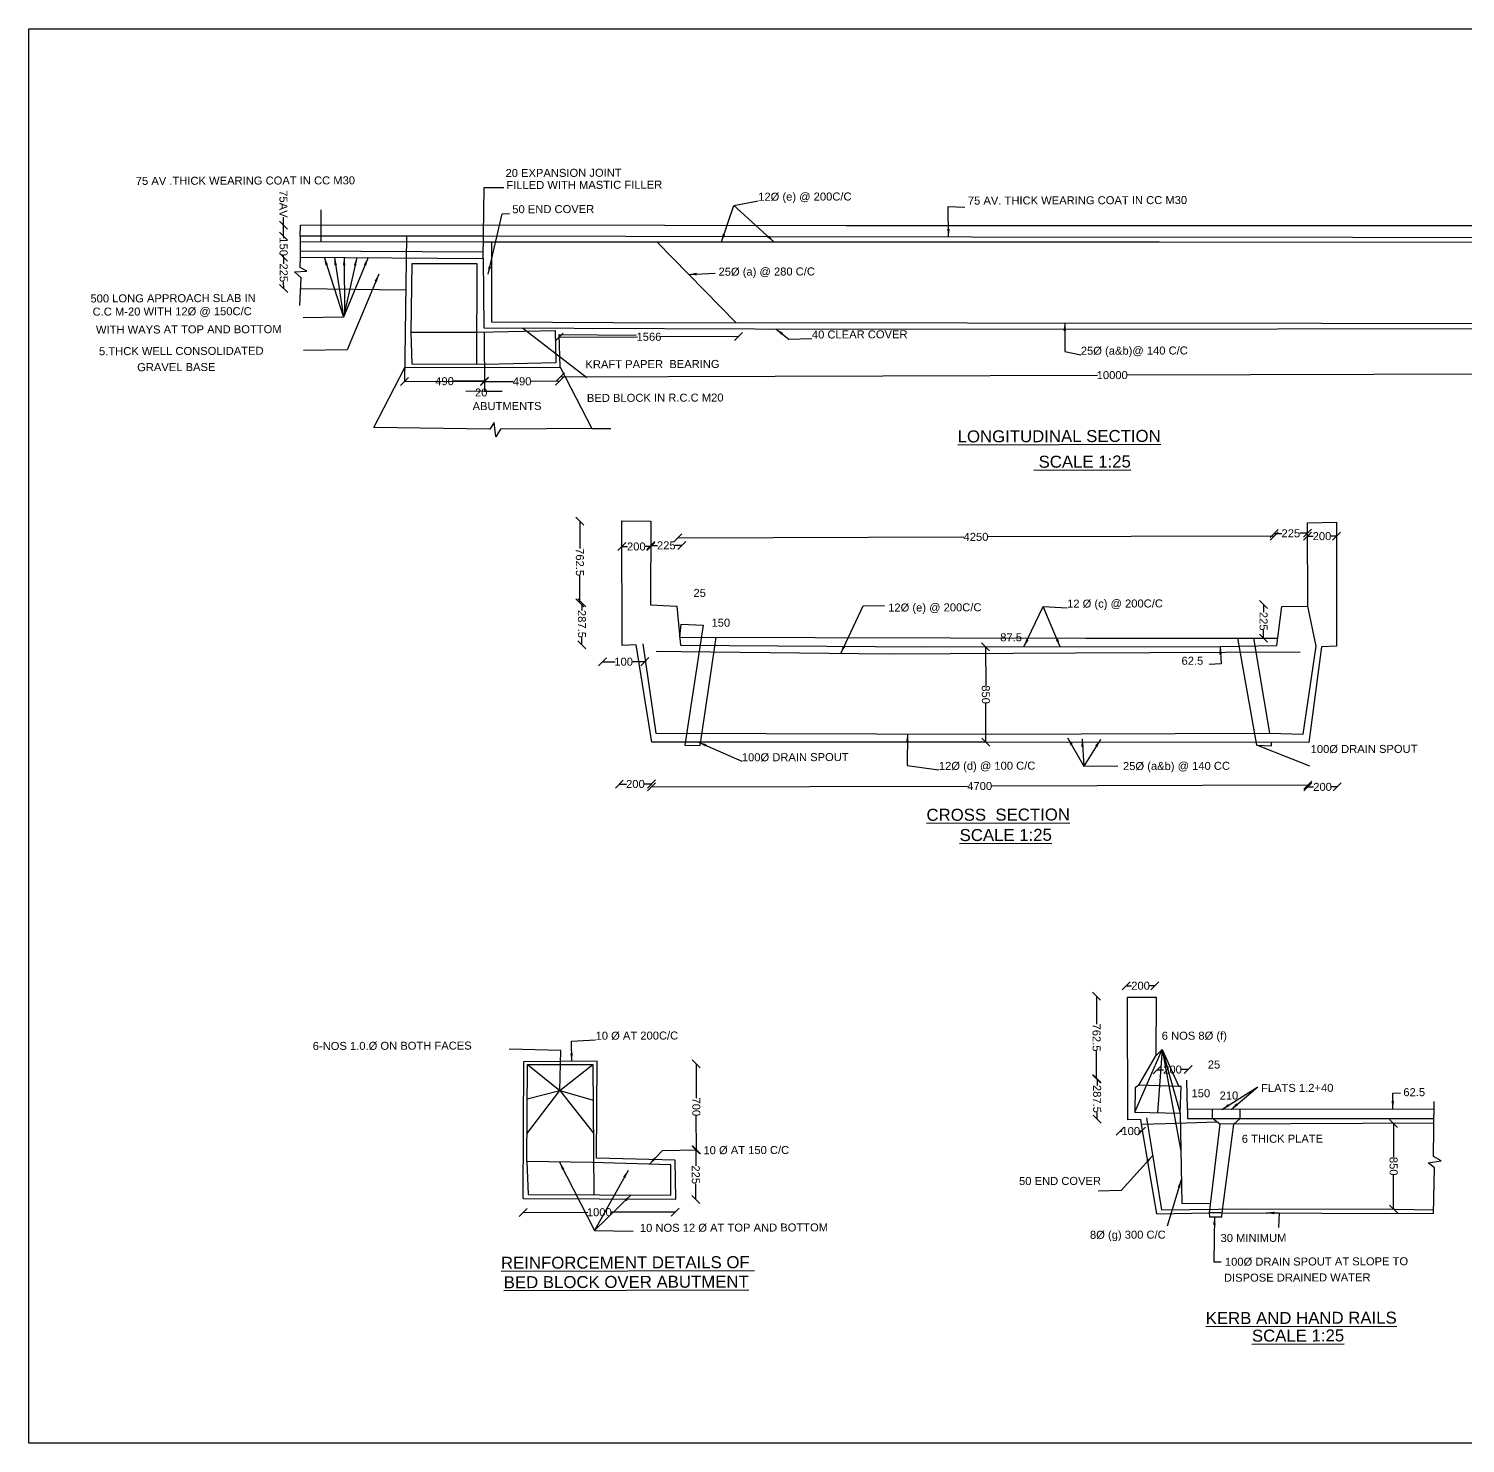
# Model space of a CAD drawing. Header units: millimetres. Extents: x 5124 to 5282771, y 2311 to 19346692.
# Drawn here: x 5267723 to 5276700, y 19337853 to 19346692 of the extents above; entities that cross this region are included whole.
import ezdxf

# ---------------------------------------------------------------- set-up
doc = ezdxf.new("R2010")
doc.units = ezdxf.units.MM
doc.header["$MEASUREMENT"] = 0
for name, color, linetype in [('DIMENSION', 7, 'Continuous'), ('DRAWING', 2, 'Continuous'), ('TEXT', 7, 'Continuous')]:
    doc.layers.add(name, color=color, linetype=linetype)
doc.styles.get("Standard").update_dxf_attribs({"font": 'arial.ttf', "height": 50})
doc.dimstyles.get("Standard").update_dxf_attribs({"dimtxt": 50, "dimasz": 50, "dimexe": 0.18, "dimexo": 0.0625, "dimgap": 0.09, "dimtad": 0, "dimdec": 0, "dimzin": 0, "dimdsep": 46, "dimtxsty": 'Standard', "dimblk": 'OBLIQUE', "dimcen": 0.09, "dimse1": 1, "dimse2": 1, "dimadec": 0, "dimazin": 0, "dimtfac": 1, "dimtdec": 0, "dimtofl": 0, "dimtmove": 0, "dimatfit": 3, "dimfxl": 1, "dimtolj": 1, "dimtzin": 0, "dimarcsym": 0})

# ---------------------------------------------------------------- blocks, each defined once
blk = doc.blocks.new('_Oblique')
at = {"color": 0, "linetype": 'ByBlock', "lineweight": -2}
blk.add_line((-0.5, -0.5), (0.5, 0.5), dxfattribs=at)
blk = doc.blocks.new('*D4')
at = {"layer": 'Defpoints', "color": 0, "transparency": 16777216}
for p in [(5270071.4, 19344488.5), (5270571, 19344491.4), (5270571, 19344490)]:
    blk.add_point(p, dxfattribs=at)
at = {"layer": 'DIMENSION', "color": 0, "lineweight": -2, "transparency": 16777216}
for p, q in [((5270071.4, 19344488.5), (5270264.9, 19344489.1)), ((5270571, 19344490), (5270377.4, 19344489.4))]:
    blk.add_line(p, q, dxfattribs=at)
at = {"layer": 'DIMENSION', "color": 0, "lineweight": -2, "transparency": 16777216, "xscale": 50, "yscale": 50, "zscale": 50}
for p, rotation in [((5270071.4, 19344488.5), 180.1624988447364), ((5270571, 19344490), 0.162498844736451)]:
    blk.add_blockref('_Oblique', p, dxfattribs=dict(at, rotation=rotation))
at = {"layer": 'DIMENSION', "color": 0, "transparency": 16777216, "insert": (5270321.2, 19344489.2), "char_height": 50, "attachment_point": 5, "rotation": 0.1625}
blk.add_mtext('\\A1;490', dxfattribs=at)
blk = doc.blocks.new('*D5')
at = {"layer": 'Defpoints', "color": 0, "transparency": 16777216}
for p in [(5270571, 19344491.4), (5271040.2, 19344507.9), (5271040.3, 19344489)]:
    blk.add_point(p, dxfattribs=at)
at = {"layer": 'DIMENSION', "color": 0, "lineweight": -2, "transparency": 16777216}
for p, q in [((5270571, 19344487.7), (5270749.4, 19344488.2)), ((5271040.3, 19344489), (5270861.9, 19344488.5))]:
    blk.add_line(p, q, dxfattribs=at)
at = {"layer": 'DIMENSION', "color": 0, "lineweight": -2, "transparency": 16777216, "xscale": 50, "yscale": 50, "zscale": 50}
for p, rotation in [((5270571, 19344487.7), 180.1624988447364), ((5271040.3, 19344489), 0.162498844736451)]:
    blk.add_blockref('_Oblique', p, dxfattribs=dict(at, rotation=rotation))
at = {"layer": 'DIMENSION', "color": 0, "transparency": 16777216, "insert": (5270805.7, 19344488.4), "char_height": 50, "attachment_point": 5, "rotation": 0.1625}
blk.add_mtext('\\A1;490', dxfattribs=at)
blk = doc.blocks.new('*D6')
at = {"layer": 'Defpoints', "color": 0, "transparency": 16777216}
for p in [(5271038.2, 19344780.8), (5272158.7, 19344768.4), (5272158.7, 19344768.4)]:
    blk.add_point(p, dxfattribs=at)
at = {"layer": 'DIMENSION', "color": 0, "lineweight": -2, "transparency": 16777216}
for p, q in [((5271038.2, 19344765.3), (5271526.1, 19344766.6)), ((5272158.7, 19344768.4), (5271670.8, 19344767))]:
    blk.add_line(p, q, dxfattribs=at)
at = {"layer": 'DIMENSION', "color": 0, "lineweight": -2, "transparency": 16777216, "xscale": 50, "yscale": 50, "zscale": 50}
for p, rotation in [((5271038.2, 19344765.3), 180.1624988447364), ((5272158.7, 19344768.4), 0.162498844736451)]:
    blk.add_blockref('_Oblique', p, dxfattribs=dict(at, rotation=rotation))
at = {"layer": 'DIMENSION', "color": 0, "transparency": 16777216, "insert": (5271598.4, 19344766.8), "char_height": 50, "attachment_point": 5, "rotation": 0.1625}
blk.add_mtext('\\A1;1566', dxfattribs=at)
blk = doc.blocks.new('*D7')
at = {"layer": 'Defpoints', "color": 0, "transparency": 16777216}
for p in [(5277940.5, 19344537.2), (5271046.2, 19344519.8), (5277940.6, 19344509.6)]:
    blk.add_point(p, dxfattribs=at)
at = {"layer": 'DIMENSION', "color": 0, "lineweight": -2, "transparency": 16777216}
for p, q in [((5271046.2, 19344517.6), (5274401.6, 19344527.1)), ((5277940.5, 19344537.2), (5274585.1, 19344527.6))]:
    blk.add_line(p, q, dxfattribs=at)
at = {"layer": 'DIMENSION', "color": 0, "lineweight": -2, "transparency": 16777216, "xscale": 50, "yscale": 50, "zscale": 50}
for p, rotation in [((5271046.2, 19344517.6), 180.1624988447364), ((5277940.5, 19344537.2), 0.162498844736451)]:
    blk.add_blockref('_Oblique', p, dxfattribs=dict(at, rotation=rotation))
at = {"layer": 'DIMENSION', "color": 0, "transparency": 16777216, "insert": (5274493.4, 19344527.4), "char_height": 50, "attachment_point": 5, "rotation": 0.1625}
blk.add_mtext('\\A1;10000', dxfattribs=at)
blk = doc.blocks.new('*D15')
at = {"layer": 'Defpoints', "color": 0, "transparency": 16777216}
for p in [(5271168.5, 19343614.3), (5271167, 19343104), (5271170, 19343104)]:
    blk.add_point(p, dxfattribs=at)
at = {"layer": 'DIMENSION', "color": 0, "lineweight": -2, "transparency": 16777216}
for p, q in [((5271165.5, 19343614.3), (5271166, 19343443.6)), ((5271167, 19343104), (5271166.5, 19343274.7))]:
    blk.add_line(p, q, dxfattribs=at)
at = {"layer": 'DIMENSION', "color": 0, "lineweight": -2, "transparency": 16777216, "xscale": 50, "yscale": 50, "zscale": 50}
for p, rotation in [((5271165.5, 19343614.3), 90.16249884463191), ((5271167, 19343104), 270.162498844632)]:
    blk.add_blockref('_Oblique', p, dxfattribs=dict(at, rotation=rotation))
at = {"layer": 'DIMENSION', "color": 0, "transparency": 16777216, "insert": (5271166.3, 19343359.1), "char_height": 50, "attachment_point": 5, "rotation": 270.1625}
blk.add_mtext('\\A1;762.5', dxfattribs=at)
blk = doc.blocks.new('*D16')
at = {"layer": 'Defpoints', "color": 0, "transparency": 16777216}
for p in [(5271167, 19343104), (5271167.7, 19342841.4), (5271179.7, 19342841.4)]:
    blk.add_point(p, dxfattribs=at)
at = {"layer": 'DIMENSION', "color": 0, "lineweight": -2, "transparency": 16777216}
for p, q in [((5271178.9, 19343104), (5271179.1, 19343057.8)), ((5271179.7, 19342841.4), (5271179.6, 19342887.7))]:
    blk.add_line(p, q, dxfattribs=at)
at = {"layer": 'DIMENSION', "color": 0, "lineweight": -2, "transparency": 16777216, "xscale": 50, "yscale": 50, "zscale": 50}
for p, rotation in [((5271178.9, 19343104), 90.16249884463191), ((5271179.7, 19342841.4), 270.162498844632)]:
    blk.add_blockref('_Oblique', p, dxfattribs=dict(at, rotation=rotation))
at = {"layer": 'DIMENSION', "color": 0, "transparency": 16777216, "insert": (5271179.3, 19342972.7), "char_height": 50, "attachment_point": 5, "rotation": 270.1625}
blk.add_mtext('\\A1;287.5', dxfattribs=at)
blk = doc.blocks.new('*D17')
at = {"layer": 'Defpoints', "color": 0, "transparency": 16777216}
for p in [(5271307.6, 19342783), (5271572.5, 19342761.7), (5271572.5, 19342737.1)]:
    blk.add_point(p, dxfattribs=at)
at = {"layer": 'DIMENSION', "color": 0, "lineweight": -2, "transparency": 16777216}
for p, q in [((5271307.8, 19342736.3), (5271387.3, 19342736.5)), ((5271572.5, 19342737.1), (5271493, 19342736.8))]:
    blk.add_line(p, q, dxfattribs=at)
at = {"layer": 'DIMENSION', "color": 0, "lineweight": -2, "transparency": 16777216, "xscale": 50, "yscale": 50, "zscale": 50}
for p, rotation in [((5271307.8, 19342736.3), 180.1624988447364), ((5271572.5, 19342737.1), 0.162498844736451)]:
    blk.add_blockref('_Oblique', p, dxfattribs=dict(at, rotation=rotation))
at = {"layer": 'DIMENSION', "color": 0, "transparency": 16777216, "insert": (5271440.2, 19342736.7), "char_height": 50, "attachment_point": 5, "rotation": 0.1625}
blk.add_mtext('\\A1;100', dxfattribs=at)
blk = doc.blocks.new('*D18')
at = {"layer": 'Defpoints', "color": 0, "transparency": 16777216}
for p in [(5271609.9, 19343456.8), (5271429.2, 19343422.8), (5271610, 19343421.9)]:
    blk.add_point(p, dxfattribs=at)
at = {"layer": 'DIMENSION', "color": 0, "lineweight": -2, "transparency": 16777216}
for p, q in [((5271429.1, 19343456.3), (5271463.8, 19343456.4)), ((5271609.9, 19343456.8), (5271575.2, 19343456.7))]:
    blk.add_line(p, q, dxfattribs=at)
at = {"layer": 'DIMENSION', "color": 0, "lineweight": -2, "transparency": 16777216, "xscale": 50, "yscale": 50, "zscale": 50}
for p, rotation in [((5271429.1, 19343456.3), 180.1624988447364), ((5271609.9, 19343456.8), 0.162498844736451)]:
    blk.add_blockref('_Oblique', p, dxfattribs=dict(at, rotation=rotation))
at = {"layer": 'DIMENSION', "color": 0, "transparency": 16777216, "insert": (5271519.5, 19343456.5), "char_height": 50, "attachment_point": 5, "rotation": 0.1625}
blk.add_mtext('\\A1;200', dxfattribs=at)
blk = doc.blocks.new('*D19')
at = {"layer": 'Defpoints', "color": 0, "transparency": 16777216}
for p in [(5271610.2, 19343457.1), (5271803.7, 19343463.8), (5271803.7, 19343459.9)]:
    blk.add_point(p, dxfattribs=at)
at = {"layer": 'DIMENSION', "color": 0, "lineweight": -2, "transparency": 16777216}
for p, q in [((5271610.2, 19343463.2), (5271651, 19343463.4)), ((5271803.7, 19343463.8), (5271762.9, 19343463.7))]:
    blk.add_line(p, q, dxfattribs=at)
at = {"layer": 'DIMENSION', "color": 0, "lineweight": -2, "transparency": 16777216, "xscale": 50, "yscale": 50, "zscale": 50}
for p, rotation in [((5271610.2, 19343463.2), 180.1624988447364), ((5271803.7, 19343463.8), 0.162498844736451)]:
    blk.add_blockref('_Oblique', p, dxfattribs=dict(at, rotation=rotation))
at = {"layer": 'DIMENSION', "color": 0, "transparency": 16777216, "insert": (5271706.9, 19343463.5), "char_height": 50, "attachment_point": 5, "rotation": 0.1625}
blk.add_mtext('\\A1;225', dxfattribs=at)
blk = doc.blocks.new('*D20')
at = {"layer": 'Defpoints', "color": 0, "transparency": 16777216}
for p in [(5275505.6, 19343530.2), (5275505.6, 19343521.9), (5271778.7, 19343438.7)]:
    blk.add_point(p, dxfattribs=at)
at = {"layer": 'DIMENSION', "color": 0, "lineweight": -2, "transparency": 16777216}
for p, q in [((5271778.5, 19343511.3), (5273566.4, 19343516.4)), ((5275505.6, 19343521.9), (5273717.7, 19343516.8))]:
    blk.add_line(p, q, dxfattribs=at)
at = {"layer": 'DIMENSION', "color": 0, "lineweight": -2, "transparency": 16777216, "xscale": 50, "yscale": 50, "zscale": 50}
for p, rotation in [((5271778.5, 19343511.3), 180.1624988447364), ((5275505.6, 19343521.9), 0.162498844736451)]:
    blk.add_blockref('_Oblique', p, dxfattribs=dict(at, rotation=rotation))
at = {"layer": 'DIMENSION', "color": 0, "transparency": 16777216, "insert": (5273642.1, 19343516.6), "char_height": 50, "attachment_point": 5, "rotation": 0.1625}
blk.add_mtext('\\A1;4250', dxfattribs=at)
blk = doc.blocks.new('*D21')
at = {"layer": 'Defpoints', "color": 0, "transparency": 16777216}
for p in [(5275713.3, 19343539.1), (5275505.6, 19343521.9), (5275713.3, 19343522.5)]:
    blk.add_point(p, dxfattribs=at)
at = {"layer": 'DIMENSION', "color": 0, "lineweight": -2, "transparency": 16777216}
for p, q in [((5275505.6, 19343538.6), (5275553.5, 19343538.7)), ((5275713.3, 19343539.1), (5275665.4, 19343539))]:
    blk.add_line(p, q, dxfattribs=at)
at = {"layer": 'DIMENSION', "color": 0, "lineweight": -2, "transparency": 16777216, "xscale": 50, "yscale": 50, "zscale": 50}
for p, rotation in [((5275505.6, 19343538.6), 180.1624988447364), ((5275713.3, 19343539.1), 0.162498844736451)]:
    blk.add_blockref('_Oblique', p, dxfattribs=dict(at, rotation=rotation))
at = {"layer": 'DIMENSION', "color": 0, "transparency": 16777216, "insert": (5275609.4, 19343538.8), "char_height": 50, "attachment_point": 5, "rotation": 0.1625}
blk.add_mtext('\\A1;225', dxfattribs=at)
blk = doc.blocks.new('*D22')
at = {"layer": 'Defpoints', "color": 0, "transparency": 16777216}
for p in [(5275713.2, 19343539.1), (5275894.7, 19343521.4), (5275894.7, 19343521.4)]:
    blk.add_point(p, dxfattribs=at)
at = {"layer": 'DIMENSION', "color": 0, "lineweight": -2, "transparency": 16777216}
for p, q in [((5275713.2, 19343520.9), (5275748.3, 19343521)), ((5275894.7, 19343521.4), (5275859.6, 19343521.3))]:
    blk.add_line(p, q, dxfattribs=at)
at = {"layer": 'DIMENSION', "color": 0, "lineweight": -2, "transparency": 16777216, "xscale": 50, "yscale": 50, "zscale": 50}
for p, rotation in [((5275713.2, 19343520.9), 180.1624988447364), ((5275894.7, 19343521.4), 0.162498844736451)]:
    blk.add_blockref('_Oblique', p, dxfattribs=dict(at, rotation=rotation))
at = {"layer": 'DIMENSION', "color": 0, "transparency": 16777216, "insert": (5275804, 19343521.2), "char_height": 50, "attachment_point": 5, "rotation": 0.1625}
blk.add_mtext('\\A1;200', dxfattribs=at)
blk = doc.blocks.new('*D23')
at = {"layer": 'Defpoints', "color": 0, "transparency": 16777216}
for p in [(5275438.5, 19343095), (5275452.3, 19343095.1), (5275457.5, 19342884.3)]:
    blk.add_point(p, dxfattribs=at)
at = {"layer": 'DIMENSION', "color": 0, "lineweight": -2, "transparency": 16777216}
for p, q in [((5275438.5, 19343095), (5275438.6, 19343045.6)), ((5275439.1, 19342884.2), (5275438.9, 19342933.7))]:
    blk.add_line(p, q, dxfattribs=at)
at = {"layer": 'DIMENSION', "color": 0, "lineweight": -2, "transparency": 16777216, "xscale": 50, "yscale": 50, "zscale": 50}
for p, rotation in [((5275438.5, 19343095), 90.16249884463191), ((5275439.1, 19342884.2), 270.162498844632)]:
    blk.add_blockref('_Oblique', p, dxfattribs=dict(at, rotation=rotation))
at = {"layer": 'DIMENSION', "color": 0, "transparency": 16777216, "insert": (5275438.8, 19342989.6), "char_height": 50, "attachment_point": 5, "rotation": 270.1625}
blk.add_mtext('\\A1;225', dxfattribs=at)
blk = doc.blocks.new('*D24')
at = {"layer": 'Defpoints', "color": 0, "transparency": 16777216}
for p in [(5273700.3, 19342829.4), (5273704, 19342233.5), (5273704, 19342233.5)]:
    blk.add_point(p, dxfattribs=at)
at = {"layer": 'DIMENSION', "color": 0, "lineweight": -2, "transparency": 16777216}
for p, q in [((5273702.3, 19342829.4), (5273703, 19342586.7)), ((5273704, 19342233.5), (5273703.3, 19342476.2))]:
    blk.add_line(p, q, dxfattribs=at)
at = {"layer": 'DIMENSION', "color": 0, "lineweight": -2, "transparency": 16777216, "xscale": 50, "yscale": 50, "zscale": 50}
for p, rotation in [((5273702.3, 19342829.4), 90.16249884463191), ((5273704, 19342233.5), 270.162498844632)]:
    blk.add_blockref('_Oblique', p, dxfattribs=dict(at, rotation=rotation))
at = {"layer": 'DIMENSION', "color": 0, "transparency": 16777216, "insert": (5273703.1, 19342531.4), "char_height": 50, "attachment_point": 5, "rotation": 270.1625}
blk.add_mtext('\\A1;850', dxfattribs=at)
blk = doc.blocks.new('*D25')
at = {"layer": 'Defpoints', "color": 0, "transparency": 16777216}
for p in [(5271413.3, 19341966), (5271614.2, 19341972.7), (5271614.2, 19341972.7)]:
    blk.add_point(p, dxfattribs=at)
at = {"layer": 'DIMENSION', "color": 0, "lineweight": -2, "transparency": 16777216}
for p, q in [((5271413.3, 19341972.1), (5271458.1, 19341972.2)), ((5271614.2, 19341972.7), (5271569.4, 19341972.6))]:
    blk.add_line(p, q, dxfattribs=at)
at = {"layer": 'DIMENSION', "color": 0, "lineweight": -2, "transparency": 16777216, "xscale": 50, "yscale": 50, "zscale": 50}
for p, rotation in [((5271413.3, 19341972.1), 180.1624988447364), ((5271614.2, 19341972.7), 0.162498844736451)]:
    blk.add_blockref('_Oblique', p, dxfattribs=dict(at, rotation=rotation))
at = {"layer": 'DIMENSION', "color": 0, "transparency": 16777216, "insert": (5271513.8, 19341972.4), "char_height": 50, "attachment_point": 5, "rotation": 0.1625}
blk.add_mtext('\\A1;200', dxfattribs=at)
blk = doc.blocks.new('*D26')
at = {"layer": 'Defpoints', "color": 0, "transparency": 16777216}
for p in [(5271614.2, 19341972.7), (5275716.1, 19341965.8), (5275716.2, 19341952.8)]:
    blk.add_point(p, dxfattribs=at)
at = {"layer": 'DIMENSION', "color": 0, "lineweight": -2, "transparency": 16777216}
for p, q in [((5271614.3, 19341954.2), (5273589.5, 19341959.8)), ((5275716.1, 19341965.8), (5273740.9, 19341960.2))]:
    blk.add_line(p, q, dxfattribs=at)
at = {"layer": 'DIMENSION', "color": 0, "lineweight": -2, "transparency": 16777216, "xscale": 50, "yscale": 50, "zscale": 50}
for p, rotation in [((5271614.3, 19341954.2), 180.1624988447364), ((5275716.1, 19341965.8), 0.162498844736451)]:
    blk.add_blockref('_Oblique', p, dxfattribs=dict(at, rotation=rotation))
at = {"layer": 'DIMENSION', "color": 0, "transparency": 16777216, "insert": (5273665.2, 19341960), "char_height": 50, "attachment_point": 5, "rotation": 0.1625}
blk.add_mtext('\\A1;4700', dxfattribs=at)
blk = doc.blocks.new('*D27')
at = {"layer": 'Defpoints', "color": 0, "transparency": 16777216}
for p in [(5275716.1, 19341965.8), (5275899.3, 19341966.3), (5275899.4, 19341954.9)]:
    blk.add_point(p, dxfattribs=at)
at = {"layer": 'DIMENSION', "color": 0, "lineweight": -2, "transparency": 16777216}
for p, q in [((5275716.2, 19341954.4), (5275752.1, 19341954.5)), ((5275899.4, 19341954.9), (5275863.4, 19341954.8))]:
    blk.add_line(p, q, dxfattribs=at)
at = {"layer": 'DIMENSION', "color": 0, "lineweight": -2, "transparency": 16777216, "xscale": 50, "yscale": 50, "zscale": 50}
for p, rotation in [((5275716.2, 19341954.4), 180.1624988447364), ((5275899.4, 19341954.9), 0.162498844736451)]:
    blk.add_blockref('_Oblique', p, dxfattribs=dict(at, rotation=rotation))
at = {"layer": 'DIMENSION', "color": 0, "transparency": 16777216, "insert": (5275807.8, 19341954.6), "char_height": 50, "attachment_point": 5, "rotation": 0.1625}
blk.add_mtext('\\A1;200', dxfattribs=at)
blk = doc.blocks.new('*D28')
at = {"layer": 'Defpoints', "color": 0, "transparency": 16777216}
for p in [(5271891.6, 19340224.7), (5271894.7, 19339686), (5271896.7, 19339686)]:
    blk.add_point(p, dxfattribs=at)
at = {"layer": 'DIMENSION', "color": 0, "lineweight": -2, "transparency": 16777216}
for p, q in [((5271893.2, 19340224.7), (5271893.8, 19340010.4)), ((5271894.7, 19339686), (5271894.1, 19339900.3))]:
    blk.add_line(p, q, dxfattribs=at)
at = {"layer": 'DIMENSION', "color": 0, "lineweight": -2, "transparency": 16777216, "xscale": 50, "yscale": 50, "zscale": 50}
for p, rotation in [((5271893.2, 19340224.7), 90.16249884463191), ((5271894.7, 19339686), 270.162498844632)]:
    blk.add_blockref('_Oblique', p, dxfattribs=dict(at, rotation=rotation))
at = {"layer": 'DIMENSION', "color": 0, "transparency": 16777216, "insert": (5271894, 19339955.4), "char_height": 50, "attachment_point": 5, "rotation": 270.1625}
blk.add_mtext('\\A1;700', dxfattribs=at)
blk = doc.blocks.new('*D29')
at = {"layer": 'Defpoints', "color": 0, "transparency": 16777216}
for p in [(5271894.7, 19339686), (5271891.3, 19339376.5), (5271895.6, 19339376.5)]:
    blk.add_point(p, dxfattribs=at)
at = {"layer": 'DIMENSION', "color": 0, "lineweight": -2, "transparency": 16777216}
for p, q in [((5271890.4, 19339686), (5271890.7, 19339587.2)), ((5271891.3, 19339376.5), (5271891, 19339475.3))]:
    blk.add_line(p, q, dxfattribs=at)
at = {"layer": 'DIMENSION', "color": 0, "lineweight": -2, "transparency": 16777216, "xscale": 50, "yscale": 50, "zscale": 50}
for p, rotation in [((5271890.4, 19339686), 90.16249884463191), ((5271891.3, 19339376.5), 270.162498844632)]:
    blk.add_blockref('_Oblique', p, dxfattribs=dict(at, rotation=rotation))
at = {"layer": 'DIMENSION', "color": 0, "transparency": 16777216, "insert": (5271890.8, 19339531.3), "char_height": 50, "attachment_point": 5, "rotation": 270.1625}
blk.add_mtext('\\A1;225', dxfattribs=at)
blk = doc.blocks.new('*D30')
at = {"layer": 'Defpoints', "color": 0, "transparency": 16777216}
for p in [(5270813.2, 19339295.8), (5271762.8, 19339302), (5271762.8, 19339298.1)]:
    blk.add_point(p, dxfattribs=at)
at = {"layer": 'DIMENSION', "color": 0, "lineweight": -2, "transparency": 16777216}
for p, q in [((5270813.2, 19339295.4), (5271215.7, 19339296.5)), ((5271762.8, 19339298.1), (5271360.3, 19339297))]:
    blk.add_line(p, q, dxfattribs=at)
at = {"layer": 'DIMENSION', "color": 0, "lineweight": -2, "transparency": 16777216, "xscale": 50, "yscale": 50, "zscale": 50}
for p, rotation in [((5270813.2, 19339295.4), 180.1624988447364), ((5271762.8, 19339298.1), 0.162498844736451)]:
    blk.add_blockref('_Oblique', p, dxfattribs=dict(at, rotation=rotation))
at = {"layer": 'DIMENSION', "color": 0, "transparency": 16777216, "insert": (5271288, 19339296.8), "char_height": 50, "attachment_point": 5, "rotation": 0.1625}
blk.add_mtext('\\A1;1000', dxfattribs=at)
blk = doc.blocks.new('*D31')
at = {"layer": 'Defpoints', "color": 0, "transparency": 16777216}
for p in [(5274542.3, 19339845.3), (5274675.5, 19339845.4), (5274675.7, 19339804.1)]:
    blk.add_point(p, dxfattribs=at)
at = {"layer": 'DIMENSION', "color": 0, "lineweight": -2, "transparency": 16777216}
for p, q in [((5274542.4, 19339803.7), (5274556.1, 19339803.7)), ((5274675.7, 19339804.1), (5274661.9, 19339804))]:
    blk.add_line(p, q, dxfattribs=at)
at = {"layer": 'DIMENSION', "color": 0, "lineweight": -2, "transparency": 16777216, "xscale": 50, "yscale": 50, "zscale": 50}
for p, rotation in [((5274542.4, 19339803.7), 180.1624988447364), ((5274675.7, 19339804.1), 0.162498844736451)]:
    blk.add_blockref('_Oblique', p, dxfattribs=dict(at, rotation=rotation))
at = {"layer": 'DIMENSION', "color": 0, "transparency": 16777216, "insert": (5274609, 19339803.9), "char_height": 50, "attachment_point": 5, "rotation": 0.1625}
blk.add_mtext('\\A1;100', dxfattribs=at)
blk = doc.blocks.new('*D32')
at = {"layer": 'Defpoints', "color": 0, "transparency": 16777216}
for p in [(5274400.8, 19340130.8), (5274399, 19339878.9), (5274406.6, 19339878.9)]:
    blk.add_point(p, dxfattribs=at)
at = {"layer": 'DIMENSION', "color": 0, "lineweight": -2, "transparency": 16777216}
for p, q in [((5274398.3, 19340130.7), (5274398.4, 19340089.9)), ((5274399, 19339878.9), (5274398.9, 19339919.8))]:
    blk.add_line(p, q, dxfattribs=at)
at = {"layer": 'DIMENSION', "color": 0, "lineweight": -2, "transparency": 16777216, "xscale": 50, "yscale": 50, "zscale": 50}
for p, rotation in [((5274398.3, 19340130.7), 90.16249884463191), ((5274399, 19339878.9), 270.162498844632)]:
    blk.add_blockref('_Oblique', p, dxfattribs=dict(at, rotation=rotation))
at = {"layer": 'DIMENSION', "color": 0, "transparency": 16777216, "insert": (5274398.7, 19340004.8), "char_height": 50, "attachment_point": 5, "rotation": 270.1625}
blk.add_mtext('\\A1;287.5', dxfattribs=at)
blk = doc.blocks.new('*D33')
at = {"layer": 'Defpoints', "color": 0, "transparency": 16777216}
for p in [(5274394.5, 19340646.1), (5274404.1, 19340646.1), (5274400.8, 19340130.8)]:
    blk.add_point(p, dxfattribs=at)
at = {"layer": 'DIMENSION', "color": 0, "lineweight": -2, "transparency": 16777216}
for p, q in [((5274394.5, 19340646.1), (5274395, 19340472.8)), ((5274396, 19340130.7), (5274395.5, 19340304))]:
    blk.add_line(p, q, dxfattribs=at)
at = {"layer": 'DIMENSION', "color": 0, "lineweight": -2, "transparency": 16777216, "xscale": 50, "yscale": 50, "zscale": 50}
for p, rotation in [((5274394.5, 19340646.1), 90.16249884463191), ((5274396, 19340130.7), 270.162498844632)]:
    blk.add_blockref('_Oblique', p, dxfattribs=dict(at, rotation=rotation))
at = {"layer": 'DIMENSION', "color": 0, "transparency": 16777216, "insert": (5274395.2, 19340388.4), "char_height": 50, "attachment_point": 5, "rotation": 270.1625}
blk.add_mtext('\\A1;762.5', dxfattribs=at)
blk = doc.blocks.new('*D34')
at = {"layer": 'Defpoints', "color": 0, "transparency": 16777216}
for p in [(5274580.5, 19340703.8), (5274760.3, 19340712.3), (5274760.3, 19340696.4)]:
    blk.add_point(p, dxfattribs=at)
at = {"layer": 'DIMENSION', "color": 0, "lineweight": -2, "transparency": 16777216}
for p, q in [((5274580.5, 19340711.8), (5274614.7, 19340711.9)), ((5274760.3, 19340712.3), (5274726.1, 19340712.2))]:
    blk.add_line(p, q, dxfattribs=at)
at = {"layer": 'DIMENSION', "color": 0, "lineweight": -2, "transparency": 16777216, "xscale": 50, "yscale": 50, "zscale": 50}
for p, rotation in [((5274580.5, 19340711.8), 180.1624988447364), ((5274760.3, 19340712.3), 0.162498844736451)]:
    blk.add_blockref('_Oblique', p, dxfattribs=dict(at, rotation=rotation))
at = {"layer": 'DIMENSION', "color": 0, "transparency": 16777216, "insert": (5274670.4, 19340712), "char_height": 50, "attachment_point": 5, "rotation": 0.1625}
blk.add_mtext('\\A1;200', dxfattribs=at)
blk = doc.blocks.new('*D35')
at = {"layer": 'Defpoints', "color": 0, "transparency": 16777216}
for p in [(5274773.4, 19340184), (5274967, 19340188.3), (5274967, 19340188.3)]:
    blk.add_point(p, dxfattribs=at)
at = {"layer": 'DIMENSION', "color": 0, "lineweight": -2, "transparency": 16777216}
for p, q in [((5274773.4, 19340187.7), (5274814.5, 19340187.8)), ((5274967, 19340188.3), (5274925.8, 19340188.2))]:
    blk.add_line(p, q, dxfattribs=at)
at = {"layer": 'DIMENSION', "color": 0, "lineweight": -2, "transparency": 16777216, "xscale": 50, "yscale": 50, "zscale": 50}
for p, rotation in [((5274773.4, 19340187.7), 180.1624988447364), ((5274967, 19340188.3), 0.162498844736451)]:
    blk.add_blockref('_Oblique', p, dxfattribs=dict(at, rotation=rotation))
at = {"layer": 'DIMENSION', "color": 0, "transparency": 16777216, "insert": (5274870.2, 19340188), "char_height": 50, "attachment_point": 5, "rotation": 0.1625}
blk.add_mtext('\\A1;200', dxfattribs=at)
blk = doc.blocks.new('*D36')
at = {"layer": 'Defpoints', "color": 0, "transparency": 16777216}
for p in [(5276253.1, 19339852.2), (5276252, 19339316.8), (5276252, 19339316.8)]:
    blk.add_point(p, dxfattribs=at)
at = {"layer": 'DIMENSION', "color": 0, "lineweight": -2, "transparency": 16777216}
for p, q in [((5276250.5, 19339852.2), (5276251.1, 19339639.8)), ((5276252, 19339316.8), (5276251.4, 19339529.2))]:
    blk.add_line(p, q, dxfattribs=at)
at = {"layer": 'DIMENSION', "color": 0, "lineweight": -2, "transparency": 16777216, "xscale": 50, "yscale": 50, "zscale": 50}
for p, rotation in [((5276250.5, 19339852.2), 90.16249884463191), ((5276252, 19339316.8), 270.162498844632)]:
    blk.add_blockref('_Oblique', p, dxfattribs=dict(at, rotation=rotation))
at = {"layer": 'DIMENSION', "color": 0, "transparency": 16777216, "insert": (5276251.3, 19339584.5), "char_height": 50, "attachment_point": 5, "rotation": 270.1625}
blk.add_mtext('\\A1;850', dxfattribs=at)
blk = doc.blocks.new('*D40')
at = {"layer": 'Defpoints', "color": 0, "transparency": 16777216}
for p in [(5269315.3, 19345264.5), (5269419.9, 19345264.8), (5269422.4, 19345069.6)]:
    blk.add_point(p, dxfattribs=at)
at = {"layer": 'DIMENSION', "color": 0, "lineweight": -2, "transparency": 16777216}
for p, q in [((5269315.3, 19345264.5), (5269315.4, 19345222.8)), ((5269315.8, 19345069.3), (5269315.7, 19345110.9))]:
    blk.add_line(p, q, dxfattribs=at)
at = {"layer": 'DIMENSION', "color": 0, "lineweight": -2, "transparency": 16777216, "xscale": 50, "yscale": 50, "zscale": 50}
for p, rotation in [((5269315.3, 19345264.5), 90.16249884463191), ((5269315.8, 19345069.3), 270.162498844632)]:
    blk.add_blockref('_Oblique', p, dxfattribs=dict(at, rotation=rotation))
at = {"layer": 'DIMENSION', "color": 0, "transparency": 16777216, "insert": (5269315.6, 19345166.9), "char_height": 50, "attachment_point": 5, "rotation": 270.1625}
blk.add_mtext('\\A1;225', dxfattribs=at)
blk = doc.blocks.new('*D41')
at = {"layer": 'Defpoints', "color": 0, "transparency": 16777216}
for p in [(5269314.9, 19345396.3), (5269419.3, 19345396.6), (5269419.9, 19345264.8)]:
    blk.add_point(p, dxfattribs=at)
at = {"layer": 'DIMENSION', "color": 0, "lineweight": -2, "transparency": 16777216}
for p, q in [((5269314.9, 19345396.3), (5269314.9, 19345383.3)), ((5269315.3, 19345264.5), (5269315.2, 19345277.5))]:
    blk.add_line(p, q, dxfattribs=at)
at = {"layer": 'DIMENSION', "color": 0, "lineweight": -2, "transparency": 16777216, "xscale": 50, "yscale": 50, "zscale": 50}
for p, rotation in [((5269314.9, 19345396.3), 90.16249884463191), ((5269315.3, 19345264.5), 270.162498844632)]:
    blk.add_blockref('_Oblique', p, dxfattribs=dict(at, rotation=rotation))
at = {"layer": 'DIMENSION', "color": 0, "transparency": 16777216, "insert": (5269315.1, 19345330.4), "char_height": 50, "attachment_point": 5, "rotation": 270.1625}
blk.add_mtext('\\A1;150', dxfattribs=at)
blk = doc.blocks.new('*D42')
at = {"layer": 'Defpoints', "color": 0, "transparency": 16777216}
for p in [(5269314.5, 19345463.7), (5269418.9, 19345464), (5269419.3, 19345396.6)]:
    blk.add_point(p, dxfattribs=at)
at = {"layer": 'DIMENSION', "color": 0, "lineweight": -2, "transparency": 16777216}
for p, q in [((5269314.5, 19345463.7), (5269314.4, 19345513.7)), ((5269314.7, 19345396.3), (5269314.5, 19345463.7))]:
    blk.add_line(p, q, dxfattribs=at)
at = {"layer": 'DIMENSION', "color": 0, "lineweight": -2, "transparency": 16777216, "xscale": 50, "yscale": 50, "zscale": 50}
for p, rotation in [((5269314.5, 19345463.7), 90.16249884463191), ((5269314.7, 19345396.3), 270.162498844632)]:
    blk.add_blockref('_Oblique', p, dxfattribs=dict(at, rotation=rotation))
at = {"layer": 'DIMENSION', "color": 0, "transparency": 16777216, "insert": (5269314.1, 19345597.3), "char_height": 50, "attachment_point": 5, "rotation": 270.1625}
blk.add_mtext('\\A1;75AV', dxfattribs=at)

msp = doc.modelspace()

# ---------------------------------------------------------------- linework, layer by layer
at = {"layer": 'Defpoints', "color": 0}
msp.add_lwpolyline([(5270071.4, 19344488.5), (5270561.4, 19344489.9)], dxfattribs=at)
at = {"layer": 'DIMENSION', "color": 0}
msp.add_lwpolyline([(5282676.4, 19337853.5), (5267722.6, 19337853.5), (5267722.6, 19346691.9), (5282676.4, 19346691.9)], close=True, dxfattribs=at)
at = {"layer": 'DRAWING', "color": 0}
for points in [[(5269419.3, 19345396.6), (5269419.7, 19345264.8), (5270562.5, 19345255.9), (5270568.7, 19345699.6), (5270692, 19345699.9)], [(5269547.4, 19345560.9), (5269548, 19345358.3)], [(5281575.8, 19345393.2), (5279783.9, 19345388.1), (5278192.8, 19345383.6), (5275995.7, 19345386.9), (5273617.6, 19345390.4), (5272337.8, 19345392.3), (5270566, 19345394.9), (5269419.3, 19345396.6), (5269420.1, 19345464)], [(5269420.1, 19345464), (5270564.8, 19345467.2), (5272830.5, 19345462), (5275880.1, 19345462.7), (5277933.8, 19345463.2), (5280275, 19345463.7), (5281575.6, 19345464), (5281576.2, 19345244.7), (5281625.4, 19345219.3), (5281549.9, 19345209.7), (5281582.5, 19345179.3), (5281588.4, 19344761.5)], [(5270564, 19345361.3), (5269419.4, 19345357.9)], [(5270083.2, 19345395.6), (5270071.4, 19344488.5)], [(5270562.9, 19345361.3), (5272920.6, 19345360.5), (5274786, 19345360), (5276831.5, 19345359.3), (5277943.2, 19345357.1), (5279813.2, 19345353.3), (5281575.9, 19345358.3)], [(5280227.6, 19344846.6), (5271375.2, 19344854.8), (5270617.2, 19344857.4), (5270617.4, 19345361.3)], [(5271647.3, 19345361), (5272143.4, 19344854.1)], [(5269417.7, 19344962.9), (5269425.3, 19345135.9), (5269383.9, 19345173.5), (5269460.7, 19345177.2), (5269419.4, 19345200), (5269419.9, 19345264.8)], [(5269419.6, 19345303.1), (5270563.1, 19345297.6)], [(5270562.5, 19345255.9), (5270567.3, 19344823.8), (5272826.5, 19344814.3), (5278227.3, 19344819.4), (5280269.4, 19344817.5), (5281723.8, 19344811)], [(5270113.1, 19344795.4), (5270527.9, 19344795.3), (5271012, 19344805.4), (5271016.3, 19344603.7), (5270574.9, 19344593.6), (5270118.1, 19344595.1), (5270113.1, 19344795.4), (5270118.8, 19345224.4), (5270522.2, 19345225.6), (5270520.2, 19344593.8)], [(5269422.4, 19345069.6), (5270078.8, 19345061)], [(5270569.2, 19344796.2), (5270571.4, 19344427.9), (5270681, 19344426.3)], [(5270809, 19344822.8), (5271209.5, 19344512.5)], [(5270072.5, 19344574.5), (5271043.1, 19344577.5), (5271038.2, 19344780.8), (5271517.6, 19344777.9)], [(5271241.6, 19344194.6), (5270671, 19344190), (5270642.4, 19344142.2), (5270631.7, 19344231), (5270603.1, 19344189.9), (5269879.5, 19344201.1), (5270072.5, 19344574.5)], [(5271043.1, 19344577.5), (5271241.6, 19344194.6), (5271361, 19344195)], [(5270571.4, 19344427.9), (5270454.1, 19344425.7)], [(5271430.8, 19342838.2), (5271428.6, 19343617), (5271611, 19343614.1), (5271608.3, 19343092.8)], [(5271608.3, 19343092.8), (5271771.8, 19343083.9), (5271796, 19342840.2), (5273318.1, 19342828.8), (5275167.2, 19342831.6), (5275521.5, 19342838.4), (5275552.2, 19343081.1), (5275716.5, 19343084.6), (5275712.7, 19343604.2), (5275894.6, 19343608.5), (5275895.4, 19342833.1), (5275800.5, 19342829.2), (5275722.2, 19342232.9), (5273704, 19342233.5), (5272373.5, 19342234), (5271616.7, 19342234.2), (5271518.7, 19342842.5), (5271430.8, 19342838.2)], [(5275376, 19342884.2), (5275475.8, 19342289.6), (5275685.9, 19342284.9), (5275768.1, 19342833.7), (5275716.5, 19343084.6)], [(5271791.1, 19342889.9), (5271800.7, 19342971.3), (5271937.5, 19342966.1), (5271822.5, 19342214.9)], [(5271559.7, 19342849.5), (5271640.9, 19342290), (5273710.3, 19342284.7), (5275475.8, 19342289.6)], [(5271791.1, 19342889.9), (5274327.9, 19342883.5), (5275527.3, 19342884.3)], [(5271822.5, 19342214.9), (5271918.1, 19342212.4), (5271967.7, 19342548.6), (5272018.1, 19342889.3)], [(5275727.3, 19342084.9), (5275396.6, 19342215.2), (5275278.8, 19342884.2)], [(5275668.3, 19342796.8), (5274263.3, 19342790.1), (5273092.2, 19342784.6), (5271798.8, 19342798.4), (5271644.5, 19342800.1)], [(5275396.6, 19342215.2), (5275489.5, 19342210.2), (5275489.5, 19342233)], [(5275149.9, 19339859.9), (5274826.1, 19339850), (5274675.5, 19339845.4), (5274671.1, 19339876.3), (5274590.8, 19339874.2), (5274589.4, 19340641.2), (5274767.9, 19340641.7), (5274766.5, 19340274.8), (5274804.4, 19340313.4), (5274909, 19340083.4), (5274659, 19340091.3), (5274766.5, 19340274.8)], [(5271041.9, 19340057.6), (5271047.5, 19340306.8), (5270724.1, 19340315.9)], [(5274635, 19339922.8), (5274804.4, 19340313.4)], [(5274804.4, 19340313.4), (5274776.6, 19339919)], [(5274804.4, 19340313.4), (5274922.1, 19339678.3)], [(5274804.4, 19340313.4), (5274918.1, 19339915.1)], [(5270812.9, 19339383.2), (5271765.9, 19339377.8), (5271761.5, 19339622.9), (5271271.3, 19339634.1), (5271273.9, 19340240.7), (5270815.3, 19340237.6), (5270810.5, 19339383.2)], [(5270834.4, 19339613.9), (5270839.1, 19340220.9), (5271246.9, 19340219.5), (5271254.5, 19339405.9)], [(5270835.8, 19339787.1), (5271041.9, 19340057.6), (5271246.9, 19340219.5)], [(5270839.1, 19340220.9), (5271041.9, 19340057.6), (5271250.9, 19339790.7)], [(5270837.4, 19340005.3), (5271041.9, 19340057.6), (5271249, 19339996.4)], [(5274659, 19340091.3), (5274636.1, 19340075.3), (5274635, 19339922.8), (5274918.1, 19339915.1), (5274923.4, 19340082.9), (5274909, 19340083.4)], [(5276505, 19339941.8), (5274964.1, 19339939.2), (5274959.4, 19340121.5)], [(5275180.8, 19339294.1), (5275802.4, 19339291.3), (5276501, 19339288.1), (5276506.7, 19339574.5), (5276468.1, 19339604.8), (5276549, 19339617.8), (5276501.7, 19339645.6), (5276505.6, 19339988.5)], [(5274706.7, 19339887.3), (5274800.7, 19339311.2), (5275334, 19339318.7), (5276259.7, 19339316.8), (5276501.4, 19339312)], [(5274918.1, 19339915.1), (5274927.5, 19339351.5), (5275106.8, 19339353.1)], [(5274964.1, 19339939.2), (5274963.5, 19339882.7), (5276504.4, 19339882.6)], [(5276504, 19339853.3), (5275166.3, 19339847.4), (5275099.5, 19339292.4)], [(5275119.8, 19339882.7), (5275119.8, 19339939.5)], [(5275166.3, 19339847.4), (5275119.8, 19339882.7)], [(5275254.2, 19339847.8), (5275292.9, 19339882.7), (5275292.8, 19339939.8)], [(5274772, 19339287.6), (5274675.5, 19339845.4)], [(5275180.8, 19339294.1), (5275254.2, 19339847.8)], [(5270844.1, 19339407.7), (5271734.2, 19339403.8), (5271734.5, 19339593.9), (5271244.4, 19339606.8), (5270834.4, 19339613.9), (5270844.1, 19339407.7), (5270844.1, 19339407.7)], [(5274772, 19339287.6), (5275099.5, 19339292.4), (5275100.3, 19339268.6), (5275179.3, 19339268.8), (5275180.8, 19339294.1), (5275099.5, 19339292.4)]]:
    msp.add_lwpolyline(points, dxfattribs=at)

# ---------------------------------------------------------------- texts
at = {"layer": 'Defpoints', "color": 0}
for s, p in [('20', (5270511.3, 19344394.1)), ('ABUTMENTS', (5270496.5, 19344308.6))]:
    msp.add_text(s, height=50, rotation=0.1625, dxfattribs=at).set_placement(p)
at = {"layer": 'TEXT', "color": 0}
for s, height, p in [('20 EXPANSION JOINT', 50, (5270702.1, 19345765.2)), ('75 AV .THICK WEARING COAT IN CC M30', 50, (5268391.7, 19345715.9)), ('FILLED WITH MASTIC FILLER', 50, (5270707.5, 19345689.8)), ('12Ø (e) @ 200C/C', 50, (5272281.2, 19345617.1)), ('75 AV. THICK WEARING COAT IN CC M30', 50, (5273591.5, 19345592.8)), ('50 END COVER', 50, (5270744.4, 19345539)), ('25Ø (a) @ 280 C/C', 50, (5272033.1, 19345148.7)), ('500 LONG APPROACH SLAB IN ', 50, (5268108.4, 19344981.6)), ('C.C M-20 WITH 12Ø @ 150C/C', 50, (5268121.8, 19344899.1)), ('WITH WAYS AT TOP AND BOTTOM', 50, (5268142.8, 19344786.6)), ('40 CLEAR COVER', 50, (5272616.8, 19344756.1)), ('5.THCK WELL CONSOLIDATED', 50, (5268161.9, 19344651.8)), ('25Ø (a&b)@ 140 C/C', 50, (5274297.2, 19344654.7)), ('KRAFT PAPER  BEARING', 50, (5271201.5, 19344570.2)), ('GRAVEL BASE', 50, (5268400.2, 19344552.1)), ('BED BLOCK IN R.C.C M20', 50, (5271210.7, 19344360)), ('%%ULONGITUDINAL SECTION', 75, (5273527.5, 19344106.9)), ('%%U SCALE 1:25', 75, (5274004.4, 19343948.8)), ('25', 50, (5271876.8, 19343141.6)), ('12Ø (e) @ 200C/C', 50, (5273093.3, 19343050.2)), ('12 Ø (c) @ 200C/C', 50, (5274211.5, 19343074.4)), ('150', 50, (5271989.4, 19342955.4)), ('87.5', 50, (5273793.6, 19342864.2)), ('62.5', 50, (5274926.5, 19342717.6)), ('100Ø DRAIN SPOUT', 50, (5275733.4, 19342165.8)), ('100Ø DRAIN SPOUT', 50, (5272178.9, 19342114.4)), ('12Ø (d) @ 100 C/C', 50, (5273410.4, 19342060.8)), ('25Ø (a&b) @ 140 CC', 50, (5274560.7, 19342059.6)), ('%%UCROSS  SECTION', 75, (5273332.8, 19341742.6)), ('%%USCALE 1:25', 75, (5273539.9, 19341616.2)), ('10 Ø AT 200C/C', 50, (5271264.9, 19340374.8)), ('6 NOS 8Ø (f)', 50, (5274802.8, 19340374.6)), ('6-NOS 1.0.Ø ON BOTH FACES', 50, (5269497.4, 19340310.7)), ('25', 50, (5275090.8, 19340194.8)), ('150', 50, (5274988.9, 19340015.2)), ('210', 50, (5275164.4, 19340001.1)), ('FLATS 1.2+40', 50, (5275423.4, 19340048.2)), ('62.5', 50, (5276312.6, 19340022)), ('6 THICK PLATE', 50, (5275303, 19339730.6)), ('10 Ø AT 150 C/C', 50, (5271939.1, 19339659.5)), ('50 END COVER', 50, (5273911.2, 19339466.8)), ('10 NOS 12 Ø AT TOP AND BOTTOM', 50, (5271541.8, 19339174.2)), ('8Ø (g) 300 C/C', 50, (5274354.3, 19339130.9)), ('30 MINIMUM', 50, (5275170.4, 19339111)), ('%%UREINFORCEMENT DETAILS OF ', 75, (5270673.8, 19338943.4)), ('100Ø DRAIN SPOUT AT SLOPE TO ', 50, (5275197.5, 19338962.6)), ('%%UBED BLOCK OVER ABUTMENT', 75, (5270691.2, 19338822.1)), ('DISPOSE DRAINED WATER', 50, (5275191.8, 19338862.8)), ('%%UKERB AND HAND RAILS', 75, (5275077.8, 19338597.6)), ('%%USCALE 1:25', 75, (5275366.4, 19338488.2))]:
    msp.add_text(s, height=height, rotation=0.1625, dxfattribs=at).set_placement(p)

# ---------------------------------------------------------------- dimensions: what is measured, and where the dimension line sits
at = {"layer": 'DIMENSION', "color": 0}
for base, p1, p2, angle, text, picture, middle in [((5269314.5, 19345463.7), (5269419.3, 19345396.6), (5269418.9, 19345464), 90.1625, '75AV', '*D42', (5269314.1, 19345597.3)), ((5269314.9, 19345396.3), (5269419.9, 19345264.8), (5269419.3, 19345396.6), 90.1625, '150', '*D41', (5269315.1, 19345330.4)), ((5269315.3, 19345264.5), (5269422.4, 19345069.6), (5269419.9, 19345264.8), 90.1625, '225', '*D40', (5269315.6, 19345166.9)), ((5272158.7, 19344768.4), (5271038.2, 19344780.8), (5272158.7, 19344768.4), 0.1625, '1566', '*D6', (5271598.4, 19344766.8)), ((5270571, 19344490), (5270071.4, 19344488.5), (5270571, 19344491.4), 0.1625, '490', '*D4', (5270321.2, 19344489.2)), ((5271040.3, 19344489), (5270571, 19344491.4), (5271040.2, 19344507.9), 0.1625, '490', '*D5', (5270805.7, 19344488.4)), ((5277940.5, 19344537.2), (5271046.2, 19344519.8), (5277940.6, 19344509.6), 0.1625, '10000', '*D7', (5274493.4, 19344527.4)), ((5271167, 19343104), (5271168.5, 19343614.3), (5271170, 19343104), 90.1625, '762.5', '*D15', (5271166.3, 19343359.1)), ((5275505.6, 19343521.9), (5271778.7, 19343438.7), (5275505.6, 19343530.2), 0.1625, '4250', '*D20', (5273642.1, 19343516.6)), ((5275713.3, 19343539.1), (5275505.6, 19343521.9), (5275713.3, 19343522.5), 0.1625, '225', '*D21', (5275609.4, 19343538.8)), ((5275894.7, 19343521.4), (5275713.2, 19343539.1), (5275894.7, 19343521.4), 0.1625, '200', '*D22', (5275804, 19343521.2)), ((5271609.9, 19343456.8), (5271429.2, 19343422.8), (5271610, 19343421.9), 0.1625, '200', '*D18', (5271519.5, 19343456.5)), ((5271803.7, 19343463.8), (5271610.2, 19343457.1), (5271803.7, 19343459.9), 0.1625, '225', '*D19', (5271706.9, 19343463.5)), ((5271179.7, 19342841.4), (5271167, 19343104), (5271167.7, 19342841.4), 90.1625, '287.5', '*D16', (5271179.3, 19342972.7)), ((5275438.5, 19343095), (5275457.5, 19342884.3), (5275452.3, 19343095.1), 90.1625, '225', '*D23', (5275438.8, 19342989.6)), ((5273704, 19342233.5), (5273700.3, 19342829.4), (5273704, 19342233.5), 90.1625, '850', '*D24', (5273703.1, 19342531.4)), ((5271572.5, 19342737.1), (5271307.6, 19342783), (5271572.5, 19342761.7), 0.1625, '100', '*D17', (5271440.2, 19342736.7)), ((5271614.2, 19341972.7), (5271413.3, 19341966), (5271614.2, 19341972.7), 0.1625, '200', '*D25', (5271513.8, 19341972.4)), ((5275716.1, 19341965.8), (5271614.2, 19341972.7), (5275716.2, 19341952.8), 0.1625, '4700', '*D26', (5273665.2, 19341960)), ((5275899.4, 19341954.9), (5275716.1, 19341965.8), (5275899.3, 19341966.3), 0.1625, '200', '*D27', (5275807.8, 19341954.6)), ((5274394.5, 19340646.1), (5274400.8, 19340130.8), (5274404.1, 19340646.1), 90.1625, '762.5', '*D33', (5274395.2, 19340388.4)), ((5274760.3, 19340712.3), (5274580.5, 19340703.8), (5274760.3, 19340696.4), 0.1625, '200', '*D34', (5274670.4, 19340712)), ((5271894.7, 19339686), (5271891.6, 19340224.7), (5271896.7, 19339686), 90.1625, '700', '*D28', (5271894, 19339955.4)), ((5274967, 19340188.3), (5274773.4, 19340184), (5274967, 19340188.3), 0.1625, '200', '*D35', (5274870.2, 19340188)), ((5274399, 19339878.9), (5274400.8, 19340130.8), (5274406.6, 19339878.9), 90.1625, '287.5', '*D32', (5274398.7, 19340004.8)), ((5276252, 19339316.8), (5276253.1, 19339852.2), (5276252, 19339316.8), 90.1625, '850', '*D36', (5276251.3, 19339584.5)), ((5274675.7, 19339804.1), (5274542.3, 19339845.3), (5274675.5, 19339845.4), 0.1625, '100', '*D31', (5274609, 19339803.9)), ((5271891.3, 19339376.5), (5271894.7, 19339686), (5271895.6, 19339376.5), 90.1625, '225', '*D29', (5271890.8, 19339531.3)), ((5271762.8, 19339298.1), (5270813.2, 19339295.8), (5271762.8, 19339302), 0.1625, '1000', '*D30', (5271288, 19339296.8))]:
    dim = msp.add_linear_dim(base=base, p1=p1, p2=p2, angle=angle, text=text, dimstyle='Standard', dxfattribs=at)
    dim.commit()
    dim.dimension.update_dxf_attribs({"geometry": picture, "text_midpoint": middle})

# ---------------------------------------------------------------- leaders
for points in [[(5272051.2, 19345360.8), (5272128.9, 19345587.7), (5272281.2, 19345617.1)], [(5270592.8, 19345157.5), (5270680.9, 19345534.6), (5270726, 19345537.9)], [(5272379.7, 19345360.7), (5272128.9, 19345587.7)], [(5273470.5, 19345390.6), (5273468.2, 19345580.7), (5273571.3, 19345577.5)], [(5269843.2, 19345261.5), (5269690.4, 19344890.6), (5269436.6, 19344885.7)], [(5269568.9, 19345263.6), (5269690.4, 19344890.6)], [(5269633.2, 19345263.1), (5269690.4, 19344890.6)], [(5269693.3, 19345262.7), (5269695.6, 19344913.9)], [(5269772.5, 19345262), (5269690.4, 19344890.6)], [(5269910.1, 19345158.5), (5269711.7, 19344686.2), (5269439.2, 19344681.2)], [(5271847.2, 19345156.7), (5272012.2, 19345163.8)], [(5272392.2, 19344816.1), (5272472.5, 19344752.5), (5272616.8, 19344756.1)], [(5274196.3, 19344852.2), (5274196.8, 19344674.8), (5274297.2, 19344654.7)], [(5272796.4, 19342787.7), (5272937.5, 19343086.7), (5273069.7, 19343088.7)], [(5273941.8, 19342829.7), (5274062.4, 19343081.4)], [(5274167.6, 19342830.1), (5274062.4, 19343081.4), (5274211.5, 19343074.4)], [(5275167.2, 19342831.6), (5275173.3, 19342722.7), (5275099.7, 19342719.4)], [(5273213.5, 19342286), (5273212.5, 19342088.2), (5273410.4, 19342060.8)], [(5271908.5, 19342234.1), (5272178.9, 19342114.4)], [(5274214.8, 19342262), (5274315.1, 19342083.7), (5274528, 19342086.5)], [(5274304.8, 19342254.6), (5274315.1, 19342083.7)], [(5274420, 19342250.5), (5274315.1, 19342083.7)], [(5271115.7, 19340239.6), (5271113.6, 19340365.5), (5271264.9, 19340374.8)], [(5275179.1, 19339939.6), (5275402.4, 19340080.1)], [(5275235.8, 19339939.7), (5275402.4, 19340080.1)], [(5276245.9, 19339941.4), (5276247.5, 19340040.3), (5276293.8, 19340044.1)], [(5271600.8, 19339597.4), (5271683.2, 19339681.9), (5271896.7, 19339686)], [(5271039.4, 19339610.3), (5271258.2, 19339183.6), (5271499.5, 19339179.6)], [(5274745.4, 19339649.8), (5274548.6, 19339433.5), (5274405.6, 19339429.4)], [(5271468, 19339557.9), (5271258.2, 19339183.6)], [(5274925, 19339499.6), (5274836.4, 19339210.9)], [(5271486.4, 19339404.9), (5271258.2, 19339183.6)], [(5275132.7, 19339268.7), (5275127.8, 19338986.2), (5275173.5, 19338986.3)], [(5275455.5, 19339292.9), (5275537, 19339292.5), (5275532.6, 19339201.4)]]:
    msp.add_leader(points, dimstyle='Standard', override={"dimgap": 0.09, "dimtad": 0}, dxfattribs=at)

doc.saveas('drawing.dxf')
